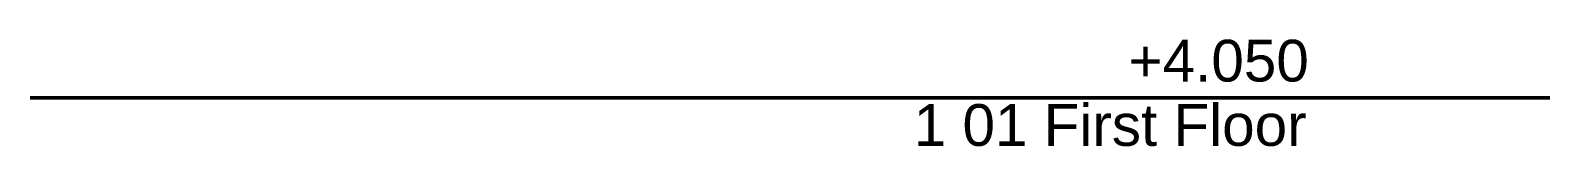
# Model space of a CAD drawing. Header units: millimetres. Extents: x -46868 to 156519, y -87156 to 18123.
# Drawn here: x 116673 to 120285, y -78754 to -78458 of the extents above; entities that cross this region are included whole.
import ezdxf

# ---------------------------------------------------------------- set-up
doc = ezdxf.new("R2010")
doc.units = ezdxf.units.MM
doc.header["$MEASUREMENT"] = 0
doc.linetypes.add('Wipeout_Contour', pattern=[1000, 0, -1000])
doc.layers.add('0_Pen_No__25', color=7, linetype='Continuous', lineweight=50, true_color=0x2a2a2a)
doc.layers.add('0_Pen_No__6', color=7, linetype='Continuous', lineweight=35)
doc.styles.add('GENERATED_STYLE_1', font='')
doc.styles.get('GENERATED_STYLE_1').set_extended_font_data('Swis721 BT')

# ---------------------------------------------------------------- blocks, each defined once
blk = doc.blocks.new('S-21 Building Section_STORY_MARKER', base_point=(84174.4, -82656))
at = {"layer": '0_Pen_No__25', "linetype": 'Continuous'}
blk.add_line((120335, -78606), (120235, -78606), dxfattribs=at)
at = {"color": 254, "linetype": 'Wipeout_Contour', "lineweight": 0, "ltscale": 568497.530954}
blk.add_wipeout([(116673, -78457.8), (116673, -78754.3), (120135, -78754.3), (120135, -78457.8)], dxfattribs=at)
at = {"layer": '0_Pen_No__25', "linetype": 'Continuous'}
for p, q in [((116673, -78606), (119735, -78606)), ((119935, -78606), (119735, -78606)), ((119935, -78606), (120135, -78606)), ((120235, -78606), (120135, -78606))]:
    blk.add_line(p, q, dxfattribs=at)
at = {"layer": '0_Pen_No__6', "char_height": 100, "attachment_point": 1, "style": 'GENERATED_STYLE_1'}
for s, insert in [('\\A1;{\\fSwis721 BT|b0|i0|c0|p34;+4.050}', (119299.2, -78466.6)), ('\\A1;{\\fSwis721 BT|b0|i0|c0|p34;1 01 First Floor}', (118785.7, -78620.7))]:
    blk.add_mtext(s, dxfattribs=dict(at, insert=insert))

msp = doc.modelspace()

# ---------------------------------------------------------------- block references
at = {"linetype": 'Continuous', "lineweight": 0}
msp.add_blockref('S-21 Building Section_STORY_MARKER', (84174.4, -82656), dxfattribs=at)

doc.saveas('drawing.dxf')
